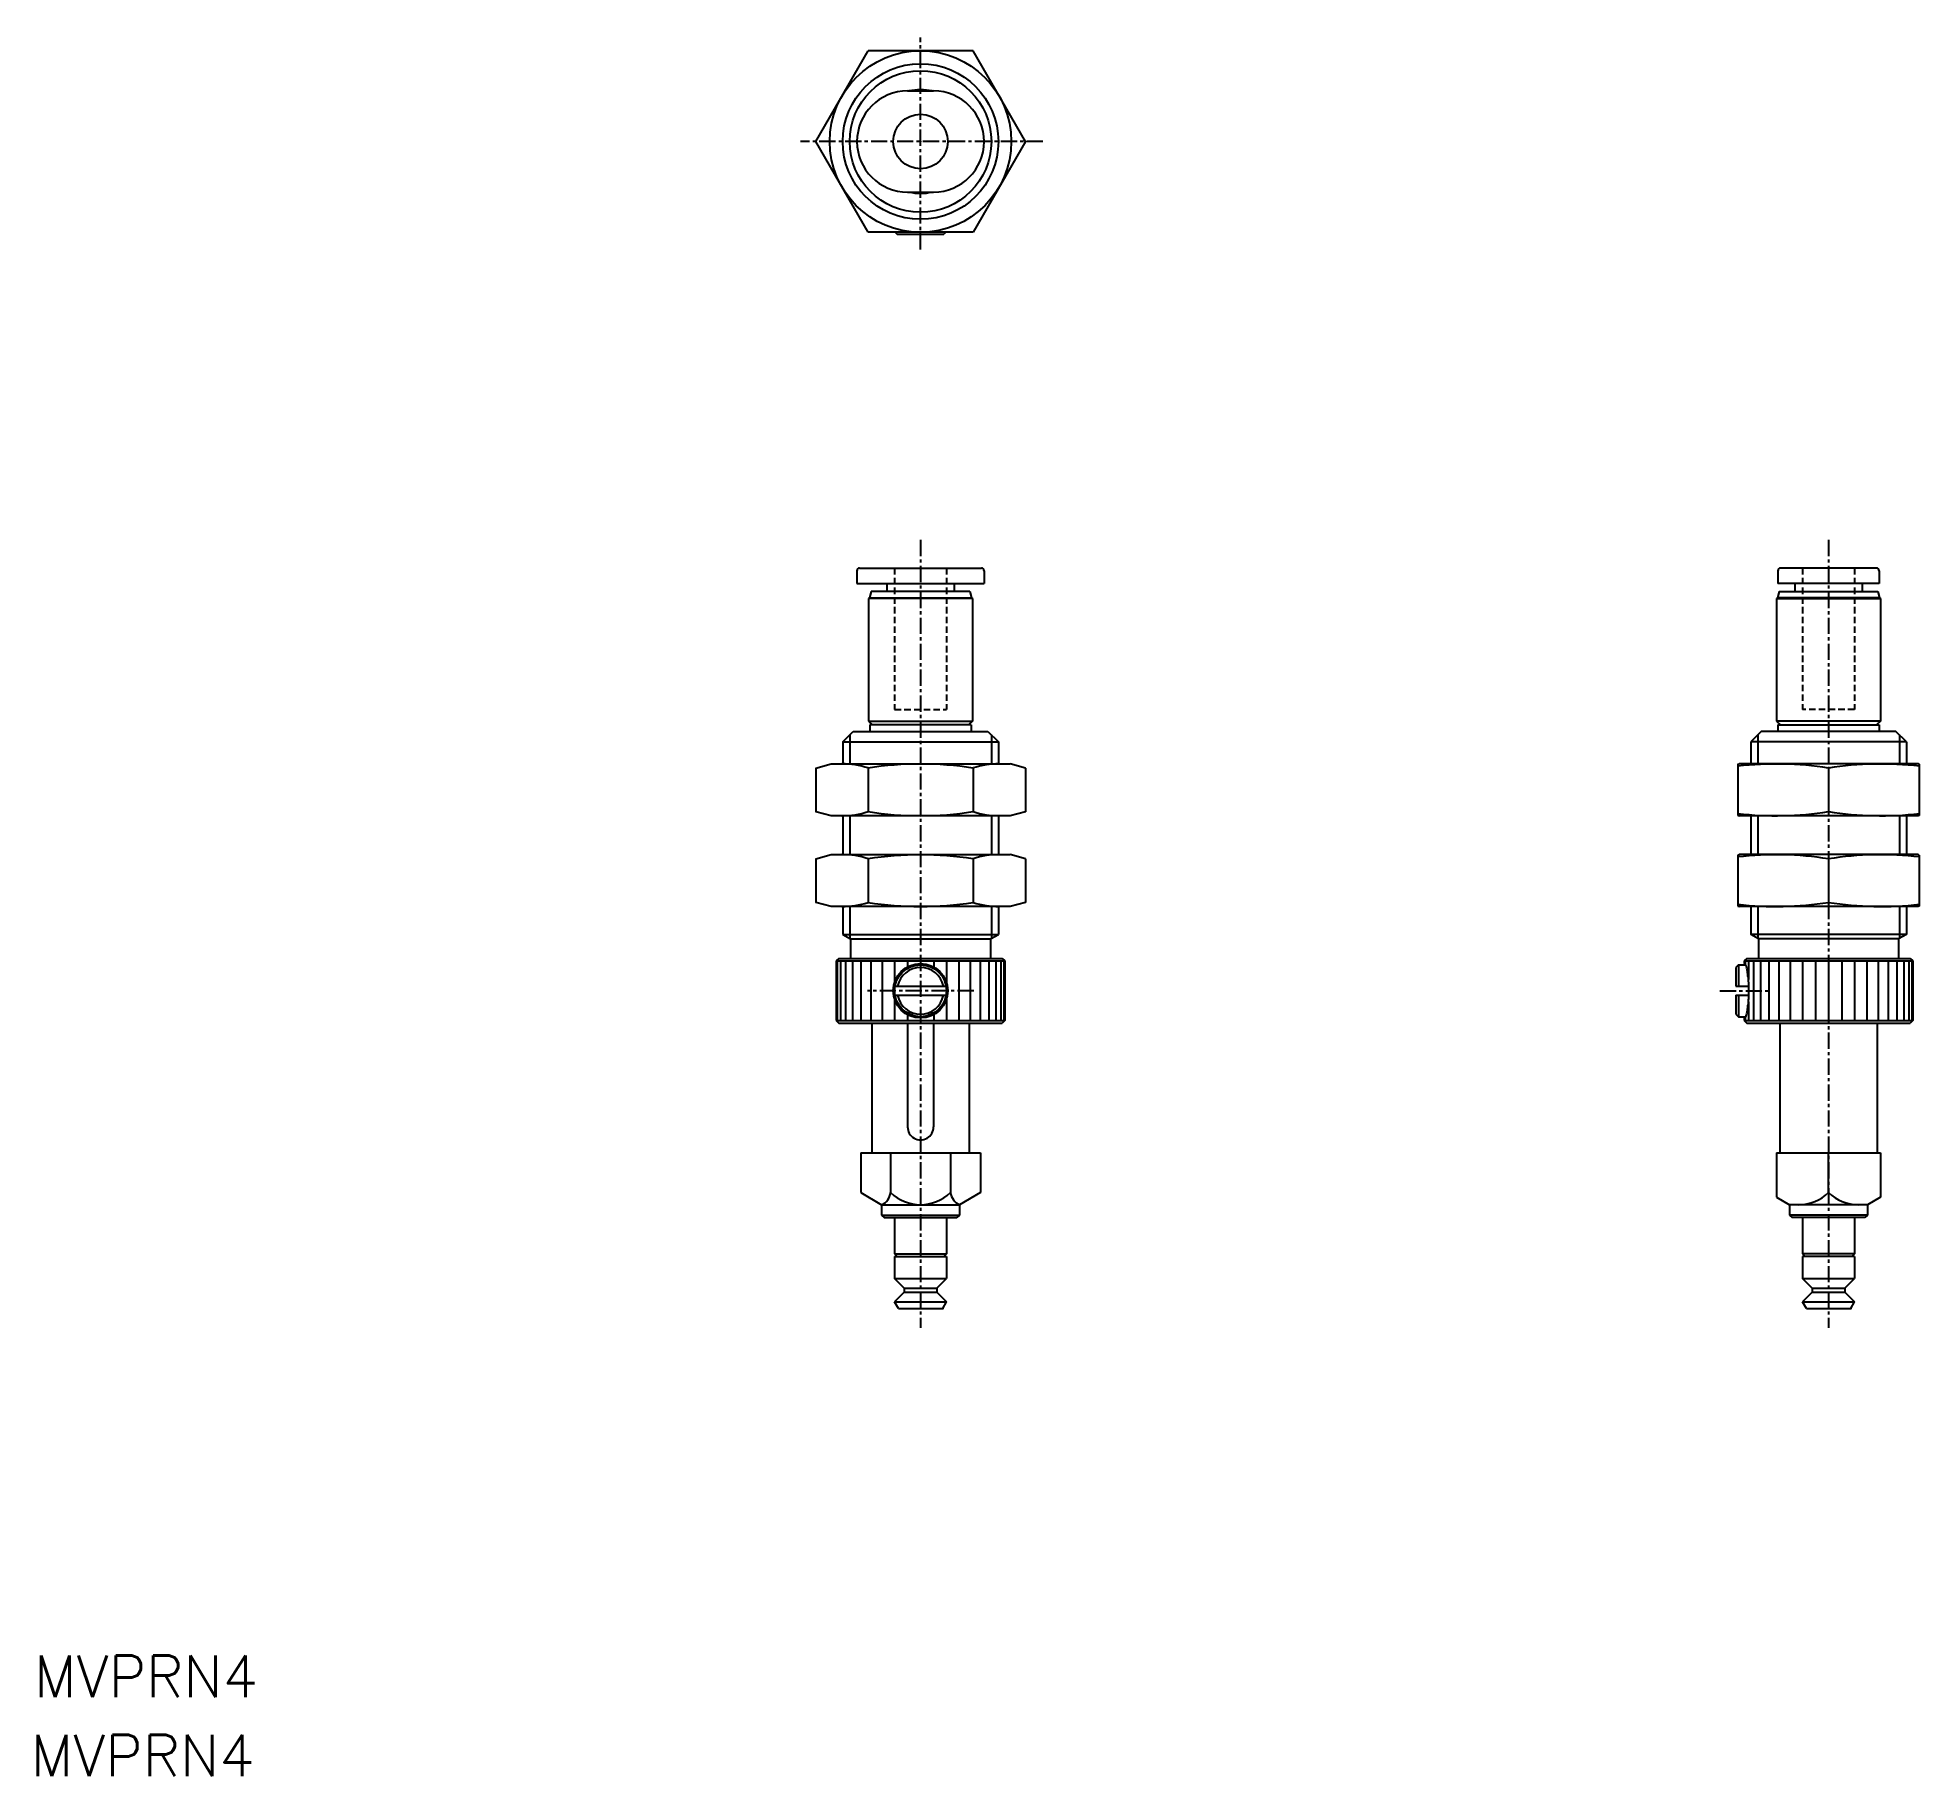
# Model space of a CAD drawing. Extents: x -36 to 109, y -33 to 101.
import ezdxf

# ---------------------------------------------------------------- set-up
doc = ezdxf.new("R2010")
doc.units = 0
doc.linetypes.add('CENTER', pattern=[2, 1.25, -0.25, 0.25, -0.25])
doc.linetypes.add('DASHED', pattern=[0.75, 0.5, -0.25])
doc.layers.get('0').update_dxf_attribs({"linetype": 'CONTINUOUS'})
doc.layers.add('CENTER', color=1, linetype='CENTER')
doc.styles.get("Standard").update_dxf_attribs({"font": 'txt.shx', "bigfont": '@extfont2.shx'})

msp = doc.modelspace()

# ---------------------------------------------------------------- linework, layer by layer
at = {"color": 7, "linetype": 'CONTINUOUS'}
for p, q in [((23.97, 92.81), (28.01, 99.81)), ((36.1, 99.81), (28.01, 99.81)), ((40.14, 92.81), (36.1, 99.81)), ((31.05, 96.71), (33.05, 96.71)), ((28.01, 85.81), (23.97, 92.81)), ((40.14, 92.81), (36.1, 85.81)), ((31.05, 88.91), (33.05, 88.91)), ((36.1, 85.81), (28.01, 85.81)), ((30.1, 85.81), (30.25, 85.66)), ((30.25, 85.66), (33.85, 85.66)), ((34, 85.81), (33.85, 85.66)), ((27.15, 59.71), (27.15, 58.71)), ((27.35, 59.91), (36.75, 59.91)), ((36.95, 59.71), (36.95, 58.71)), ((98.15, 59.71), (98.15, 58.71)), ((105.75, 59.91), (98.35, 59.91)), ((105.95, 59.71), (105.95, 58.71)), ((27.15, 58.71), (36.95, 58.71)), ((28.25, 58.11), (28.12, 57.61)), ((35.85, 58.11), (28.25, 58.11)), ((29.45, 58.71), (29.45, 58.11)), ((34.65, 58.71), (34.65, 58.11)), ((35.85, 58.11), (35.99, 57.61)), ((98.25, 58.11), (98.12, 57.61)), ((105.95, 58.71), (98.15, 58.71)), ((98.25, 58.11), (105.85, 58.11)), ((99.45, 58.71), (99.45, 58.11)), ((104.65, 58.71), (104.65, 58.11)), ((105.85, 58.11), (105.99, 57.61)), ((28.12, 57.61), (28.05, 57.57)), ((36.05, 57.57), (28.05, 57.57)), ((28.05, 57.57), (28.05, 48.11)), ((28.12, 57.61), (35.99, 57.61)), ((35.99, 57.61), (36.05, 57.57)), ((36.05, 57.57), (36.05, 48.11)), ((98.12, 57.61), (98.05, 57.57)), ((98.05, 57.57), (106.05, 57.57)), ((98.05, 57.57), (98.05, 48.11)), ((105.99, 57.61), (98.12, 57.61)), ((105.99, 57.61), (106.05, 57.57)), ((106.05, 57.57), (106.05, 48.11)), ((28.05, 48.11), (36.05, 48.11)), ((28.05, 48.11), (28.35, 47.81)), ((36.05, 48.11), (35.75, 47.81)), ((106.05, 48.11), (98.05, 48.11)), ((98.05, 48.11), (98.35, 47.81)), ((106.05, 48.11), (105.75, 47.81)), ((26.05, 46.51), (26.85, 47.31)), ((26.05, 46.51), (26.05, 44.81)), ((26.85, 47.31), (37.25, 47.31)), ((28.15, 47.81), (28.15, 47.31)), ((35.95, 47.81), (28.15, 47.81)), ((35.95, 47.81), (35.95, 47.31)), ((37.25, 47.31), (38.05, 46.51)), ((38.05, 46.51), (38.05, 44.81)), ((96.85, 47.31), (96.05, 46.51)), ((96.05, 46.51), (96.05, 44.81)), ((107.25, 47.31), (96.85, 47.31)), ((98.15, 47.81), (98.15, 47.31)), ((98.15, 47.81), (105.95, 47.81)), ((105.95, 47.81), (105.95, 47.31)), ((108.05, 46.51), (107.25, 47.31)), ((108.05, 46.51), (108.05, 44.81)), ((23.97, 44.49), (25.15, 44.81)), ((23.97, 44.49), (23.97, 41.12)), ((25.15, 44.81), (38.95, 44.81)), ((28.01, 44.49), (28.01, 41.12)), ((36.1, 44.49), (36.1, 41.12)), ((40.14, 44.49), (38.95, 44.81)), ((40.14, 44.49), (40.14, 41.12)), ((95.05, 44.78), (95.15, 44.81)), ((95.05, 44.78), (95.05, 40.83)), ((108.95, 44.81), (95.15, 44.81)), ((102.05, 44.49), (102.05, 41.12)), ((109.05, 44.78), (108.95, 44.81)), ((109.05, 44.78), (109.05, 40.83)), ((25.15, 40.81), (23.97, 41.12)), ((38.95, 40.81), (25.15, 40.81)), ((26.05, 40.81), (26.05, 37.81)), ((38.05, 40.81), (38.05, 37.81)), ((40.14, 41.12), (38.95, 40.81)), ((95.05, 40.83), (95.15, 40.81)), ((108.95, 40.81), (95.15, 40.81)), ((96.05, 40.81), (96.05, 37.81)), ((108.05, 40.81), (108.05, 37.81)), ((109.05, 40.83), (108.95, 40.81)), ((23.97, 37.49), (25.15, 37.81)), ((25.15, 37.81), (38.95, 37.81)), ((40.14, 37.49), (38.95, 37.81)), ((95.05, 37.78), (95.15, 37.81)), ((95.05, 37.78), (95.05, 33.83)), ((108.95, 37.81), (95.15, 37.81)), ((109.05, 37.78), (108.95, 37.81)), ((109.05, 37.78), (109.05, 33.83)), ((23.97, 37.49), (23.97, 34.12)), ((28.01, 37.49), (28.01, 34.12)), ((36.1, 37.49), (36.1, 34.12)), ((40.14, 37.49), (40.14, 34.12)), ((102.05, 37.49), (102.05, 34.12)), ((25.15, 33.81), (23.97, 34.12)), ((38.95, 33.81), (25.15, 33.81)), ((26.05, 33.81), (26.05, 31.65)), ((38.05, 33.81), (38.05, 31.65)), ((40.14, 34.12), (38.95, 33.81)), ((95.05, 33.83), (95.15, 33.81)), ((108.95, 33.81), (95.15, 33.81)), ((96.05, 33.81), (96.05, 31.65)), ((108.05, 33.81), (108.05, 31.65)), ((109.05, 33.83), (108.95, 33.81)), ((26.05, 31.65), (26.65, 31.31)), ((26.65, 31.31), (37.45, 31.31)), ((26.65, 31.31), (26.65, 29.81)), ((37.45, 31.31), (38.05, 31.65)), ((37.45, 31.31), (37.45, 29.81)), ((96.65, 31.31), (96.05, 31.65)), ((107.45, 31.31), (96.65, 31.31)), ((96.65, 31.31), (96.65, 29.81)), ((108.05, 31.65), (107.45, 31.31)), ((107.45, 31.31), (107.45, 29.81)), ((25.75, 29.81), (25.55, 29.61)), ((25.55, 29.61), (38.55, 29.61)), ((25.75, 29.81), (38.35, 29.81)), ((33.07, 29.61), (33.07, 29.14)), ((38.35, 29.81), (38.55, 29.61)), ((95.1, 29.31), (94.9, 29.11)), ((94.9, 29.11), (94.9, 27.66)), ((95.1, 29.31), (95.66, 29.31)), ((95.1, 29.31), (95.1, 27.66)), ((95.75, 29.81), (95.55, 29.61)), ((95.55, 29.61), (108.55, 29.61)), ((95.75, 29.81), (108.35, 29.81)), ((108.35, 29.81), (108.55, 29.61)), ((30.08, 27.66), (34.02, 27.66)), ((94.9, 27.66), (95.9, 27.66)), ((30.08, 26.96), (34.02, 26.96)), ((94.9, 26.96), (94.9, 25.51)), ((94.9, 26.96), (95.9, 26.96)), ((95.1, 26.96), (95.1, 25.31)), ((25.55, 25.01), (25.75, 24.81)), ((25.55, 25.01), (38.55, 25.01)), ((25.75, 24.81), (38.35, 24.81)), ((28.3, 24.81), (28.3, 14.81)), ((31.05, 24.81), (31.05, 16.81)), ((33.05, 24.81), (33.05, 16.81)), ((35.8, 24.81), (35.8, 14.81)), ((38.55, 25.01), (38.35, 24.81)), ((94.9, 25.51), (95.1, 25.31)), ((95.1, 25.31), (95.66, 25.31)), ((95.55, 25.01), (95.75, 24.81)), ((95.55, 25.01), (108.55, 25.01)), ((95.75, 24.81), (108.35, 24.81)), ((98.3, 24.81), (98.3, 14.81)), ((105.8, 24.81), (105.8, 14.81)), ((108.55, 25.01), (108.35, 24.81)), ((27.44, 14.81), (36.67, 14.81)), ((27.44, 14.81), (27.44, 11.74)), ((29.74, 14.81), (29.74, 11.74)), ((34.36, 14.81), (34.36, 11.74)), ((36.67, 14.81), (36.67, 11.74)), ((98.05, 14.81), (106.05, 14.81)), ((98.05, 14.81), (98.05, 11.38)), ((102.05, 11.74), (102.05, 14.81)), ((106.05, 14.81), (106.05, 11.38)), ((27.44, 11.74), (29.05, 10.81)), ((36.67, 11.74), (35.05, 10.81)), ((29.05, 10.81), (35.05, 10.81)), ((29.05, 10.81), (29.05, 10.01)), ((35.05, 10.81), (35.05, 10.01)), ((98.05, 11.38), (99.05, 10.81)), ((99.05, 10.81), (99.05, 10.01)), ((105.05, 10.81), (99.05, 10.81)), ((106.05, 11.38), (105.05, 10.81)), ((105.05, 10.81), (105.05, 10.01)), ((29.05, 10.01), (35.05, 10.01)), ((29.05, 10.01), (29.25, 9.81)), ((29.25, 9.81), (34.85, 9.81)), ((30.05, 9.81), (30.05, 7.01)), ((34.05, 9.81), (34.05, 7.01)), ((35.05, 10.01), (34.85, 9.81)), ((99.05, 10.01), (99.25, 9.81)), ((105.05, 10.01), (99.05, 10.01)), ((104.85, 9.81), (99.25, 9.81)), ((100.05, 9.81), (100.05, 7.01)), ((104.05, 9.81), (104.05, 7.01)), ((105.05, 10.01), (104.85, 9.81)), ((30.05, 7.01), (34.05, 7.01)), ((30.05, 7.01), (30.25, 6.81)), ((30.05, 6.81), (34.05, 6.81)), ((30.05, 6.81), (30.05, 5.11)), ((34.05, 7.01), (33.85, 6.81)), ((34.05, 6.81), (34.05, 5.11)), ((100.05, 7.01), (100.25, 6.81)), ((104.05, 7.01), (100.05, 7.01)), ((104.05, 6.81), (100.05, 6.81)), ((100.05, 6.81), (100.05, 5.11)), ((104.05, 7.01), (103.85, 6.81)), ((104.05, 6.81), (104.05, 5.11)), ((30.05, 5.11), (34.05, 5.11)), ((30.8, 4.36), (30.05, 5.11)), ((30.8, 4.36), (33.3, 4.36)), ((30.8, 4.36), (30.8, 4.06)), ((33.3, 4.36), (34.05, 5.11)), ((33.3, 4.36), (33.3, 4.06)), ((100.8, 4.36), (100.05, 5.11)), ((100.05, 5.11), (104.05, 5.11)), ((100.8, 4.36), (103.3, 4.36)), ((100.8, 4.36), (100.8, 4.06)), ((103.3, 4.36), (104.05, 5.11)), ((103.3, 4.36), (103.3, 4.06)), ((30.8, 4.06), (30.05, 3.31)), ((30.05, 3.31), (34.05, 3.31)), ((30.34, 2.81), (30.05, 3.31)), ((30.8, 4.06), (33.3, 4.06)), ((33.3, 4.06), (34.05, 3.31)), ((33.77, 2.81), (34.05, 3.31)), ((100.8, 4.06), (100.05, 3.31)), ((100.34, 2.81), (100.05, 3.31)), ((100.05, 3.31), (104.05, 3.31)), ((100.8, 4.06), (103.3, 4.06)), ((103.3, 4.06), (104.05, 3.31)), ((103.77, 2.81), (104.05, 3.31)), ((30.34, 2.81), (33.77, 2.81)), ((100.34, 2.81), (103.77, 2.81))]:
    msp.add_line(p, q, dxfattribs=at)
at = {"color": 3, "linetype": 'DASHED'}
for p, q in [((30.05, 59.91), (30.05, 49.01)), ((34.05, 59.91), (34.05, 49.01)), ((100.05, 59.91), (100.05, 49.01)), ((104.05, 59.91), (104.05, 49.01)), ((30.05, 49.01), (34.05, 49.01)), ((104.05, 49.01), (100.05, 49.01))]:
    msp.add_line(p, q, dxfattribs=at)
at = {"color": 3, "linetype": 'CONTINUOUS'}
for p, q in [((26.05, 46.51), (38.05, 46.51)), ((26.6, 47.05), (26.6, 44.81)), ((37.51, 47.05), (37.51, 44.81)), ((108.05, 46.51), (96.05, 46.51)), ((96.6, 47.05), (96.6, 44.81)), ((107.51, 47.05), (107.51, 44.81)), ((26.6, 40.81), (26.6, 37.81)), ((37.51, 40.81), (37.51, 37.81)), ((96.6, 40.81), (96.6, 37.81)), ((107.51, 40.81), (107.51, 37.81)), ((26.6, 33.81), (26.6, 31.34)), ((37.51, 33.81), (37.51, 31.34)), ((96.6, 33.81), (96.6, 31.34)), ((107.51, 33.81), (107.51, 31.34)), ((26.05, 31.65), (38.05, 31.65)), ((108.05, 31.65), (96.05, 31.65)), ((25.55, 29.61), (25.55, 25.01)), ((25.63, 29.61), (25.63, 25.01)), ((25.87, 29.61), (25.87, 25.01)), ((26.26, 29.61), (26.26, 25.01)), ((26.8, 29.61), (26.8, 25.01)), ((27.46, 29.61), (27.46, 25.01)), ((28.23, 29.61), (28.23, 25.01)), ((29.1, 29.61), (29.1, 25.01)), ((30.05, 29.61), (30.05, 27.92)), ((31.04, 29.61), (31.04, 29.14)), ((32.05, 29.61), (32.05, 29.41)), ((34.06, 29.61), (34.06, 27.92)), ((35, 29.61), (35, 25.01)), ((35.87, 29.61), (35.87, 25.01)), ((36.65, 29.61), (36.65, 25.01)), ((37.31, 29.61), (37.31, 25.01)), ((37.85, 29.61), (37.85, 25.01)), ((38.24, 29.61), (38.24, 25.01)), ((38.47, 29.61), (38.47, 25.01)), ((38.55, 29.61), (38.55, 25.01)), ((95.55, 29.61), (95.55, 29.41)), ((95.63, 29.61), (95.63, 29.35)), ((95.87, 29.61), (95.87, 28.17)), ((96.26, 29.61), (96.26, 25.01)), ((96.8, 29.61), (96.8, 25.01)), ((97.46, 29.61), (97.46, 25.01)), ((98.23, 29.61), (98.23, 25.01)), ((99.1, 29.61), (99.1, 25.01)), ((100.05, 29.61), (100.05, 25.01)), ((101.04, 29.61), (101.04, 25.01)), ((102.05, 29.61), (102.05, 25.01)), ((103.07, 29.61), (103.07, 25.01)), ((104.06, 29.61), (104.06, 25.01)), ((105, 29.61), (105, 25.01)), ((105.87, 29.61), (105.87, 25.01)), ((106.65, 29.61), (106.65, 25.01)), ((107.31, 29.61), (107.31, 25.01)), ((107.85, 29.61), (107.85, 25.01)), ((108.24, 29.61), (108.24, 25.01)), ((108.47, 29.61), (108.47, 25.01)), ((108.55, 29.61), (108.55, 25.01)), ((30.05, 26.69), (30.05, 25.01)), ((34.06, 26.69), (34.06, 25.01)), ((95.87, 26.45), (95.87, 25.01)), ((31.04, 25.47), (31.04, 25.01)), ((32.05, 25.21), (32.05, 25.01)), ((33.07, 25.47), (33.07, 25.01)), ((95.55, 25.21), (95.55, 25.01)), ((95.63, 25.26), (95.63, 25.01))]:
    msp.add_line(p, q, dxfattribs=at)
at = {"color": 7, "linetype": 'CONTINUOUS'}
msp.add_lwpolyline([(95.55, 25.21, 0.049127), (95.62, 25.25, 0.049127), (95.69, 25.37, 0.049127), (95.75, 25.56, 0.049127), (95.8, 25.82, 0.049127), (95.84, 26.14, 0.049127), (95.88, 26.5, 0.049127), (95.9, 26.9, 0.049127), (95.9, 27.31, 0.049127), (95.9, 27.72, 0.049127), (95.88, 28.11, 0.049127), (95.84, 28.47, 0.049127), (95.8, 28.79, 0.049127), (95.75, 29.05, 0.049127), (95.69, 29.25, 0.049127), (95.62, 29.37, 0.049127), (95.55, 29.41, -1)], format="xyb", dxfattribs=at)
for centre, radius in [((32.05, 92.81), 7), ((32.05, 92.81), 6), ((32.05, 92.81), 5.46), ((32.05, 92.81), 2.1), ((32.05, 27.31), 2.1), ((32.05, 27.31), 2)]:
    msp.add_circle(centre, radius, dxfattribs=at)
for centre, radius, start, end in [((31.05, 92.81), 3.9, 90, 270), ((32.05, 92.81), 4, 77.0706, 102.9294), ((33.05, 92.81), 3.9, 270, 90), ((32.05, 92.81), 4, 257.0706, 282.9294), ((27.35, 59.71), 0.2, 89.9998, 179.9997), ((36.75, 59.71), 0.2, 359.9997, 89.9998), ((98.35, 59.71), 0.2, 90, 180), ((105.75, 59.71), 0.2, 0, 90), ((25.99, 38.21), 6.6, 72.1709, 89.9998), ((32.05, 18.88), 25.92, 81.0311, 98.9684), ((38.12, 38.21), 6.6, 89.9998, 107.8286), ((98.01, 18.88), 25.92, 81.0313, 96.553), ((106.1, 18.88), 25.92, 83.447, 98.9687), ((25.99, 47.41), 6.6, 269.9998, 287.8286), ((32.05, 66.73), 25.92, 261.0311, 278.9684), ((38.12, 47.41), 6.6, 252.1709, 269.9998), ((98.01, 66.73), 25.92, 263.447, 278.9687), ((106.1, 66.73), 25.92, 261.0313, 276.553), ((25.99, 31.21), 6.6, 72.1709, 89.9998), ((32.05, 11.88), 25.92, 81.0311, 98.9684), ((38.12, 31.21), 6.6, 89.9998, 107.8286), ((98.01, 11.88), 25.92, 81.0313, 96.553), ((106.1, 11.88), 25.92, 83.447, 98.9687), ((25.99, 40.41), 6.6, 269.9998, 287.8286), ((32.05, 59.73), 25.92, 261.0311, 278.9684), ((38.12, 40.41), 6.6, 252.1709, 269.9998), ((98.01, 59.73), 25.92, 263.447, 278.9687), ((106.1, 59.73), 25.92, 261.0313, 276.553), ((32.05, 27.31), 1.8, 11.212, 168.7875), ((32.05, 27.31), 1.8, 191.212, 348.7875), ((32.05, 16.81), 1, 179.9997, 359.9997), ((28.59, 11.87), 1.16, 293.5386, 353.5356), ((32.05, 14.13), 3.32, 225.9337, 314.0663), ((35.52, 11.87), 1.16, 186.46, 246.4609), ((99.74, 14.13), 3.32, 270.0003, 314.0664), ((104.36, 14.13), 3.32, 225.9336, 269.9997)]:
    msp.add_arc(centre, radius, start, end, dxfattribs=at)
for p in [(32.05, 92.81), (40.14, 92.81), (32.05, 2.81), (33.77, 2.81), (102.05, 2.81), (103.77, 2.81)]:
    msp.add_point(p, dxfattribs=at)
at = {"layer": 'CENTER', "color": 1, "linetype": 'CENTER'}
for p, q in [((32.05, 84.48), (32.05, 100.83)), ((41.49, 92.81), (22.79, 92.81)), ((32.05, 62.08), (32.05, 1.31)), ((102.05, 62.08), (102.05, 1.31)), ((36.15, 27.31), (27.95, 27.31)), ((93.67, 27.31), (97.41, 27.31))]:
    msp.add_line(p, q, dxfattribs=at)

# ---------------------------------------------------------------- texts
at = {"color": 7, "linetype": 'CONTINUOUS'}
for p in [(-36.3, -27.17), (-36.56, -33.28)]:
    msp.add_text('MVPRN4', height=3.2, dxfattribs=at).set_placement(p)

doc.saveas('drawing.dxf')
